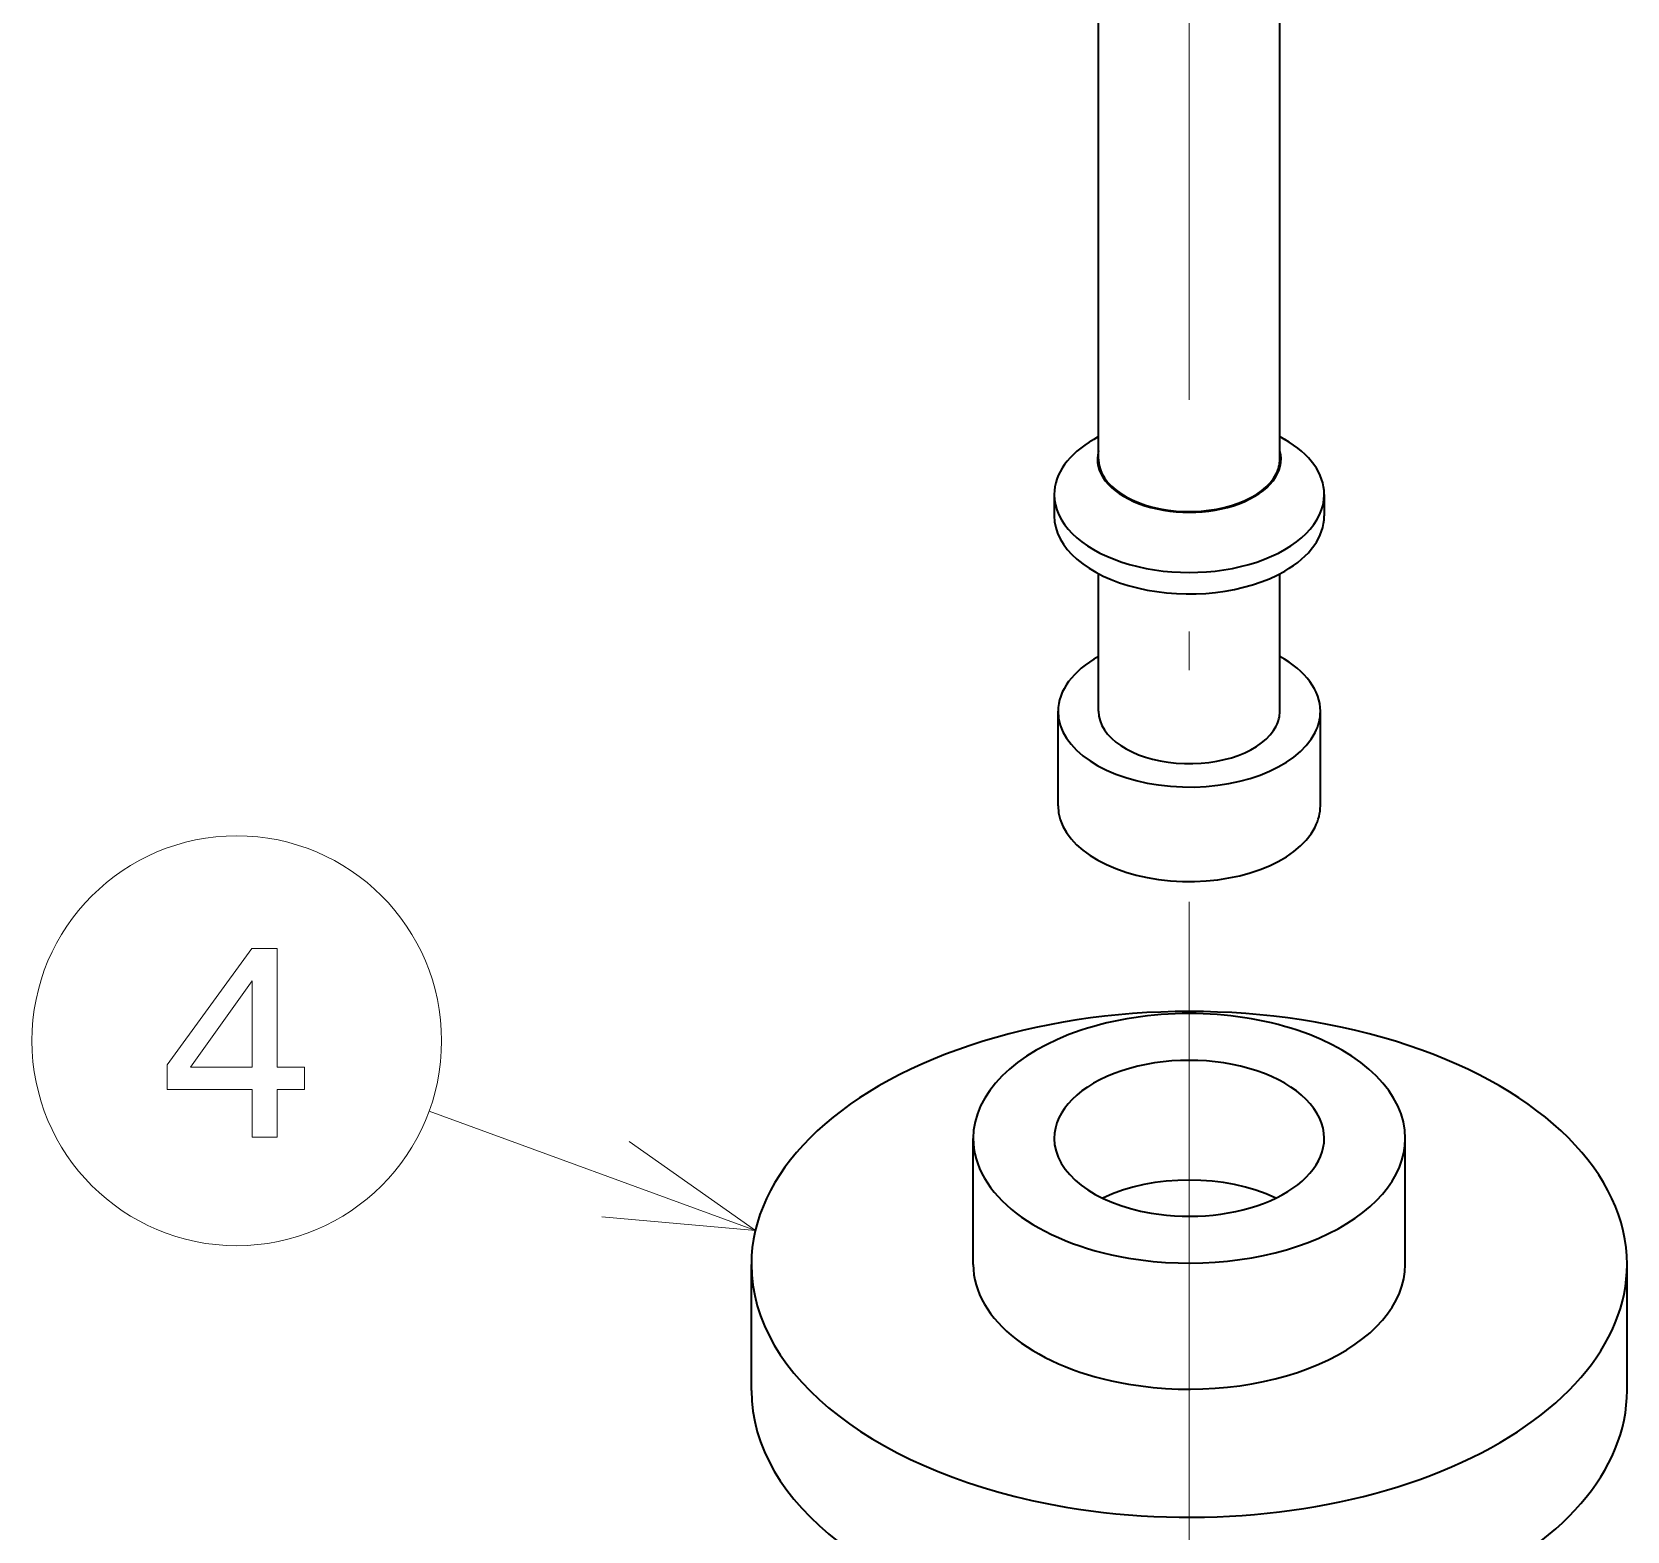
# Model space of a CAD drawing. Extents: x 0 to 420, y 0 to 297.
# Drawn here: x 243.7 to 264.38, y 131.42 to 150.84 of the extents above; entities that cross this region are included whole.
import ezdxf

# ---------------------------------------------------------------- set-up
doc = ezdxf.new("R2010")
doc.units = 0
doc.linetypes.add('DASHDOT', pattern=[18.5, 12, -3, 0.5, -3])

msp = doc.modelspace()

# ---------------------------------------------------------------- linework, layer by layer
at = {"color": 1, "linetype": 'DASHDOT', "lineweight": 13}
msp.add_line((258.704, 269.076), (258.704, 121.995), dxfattribs=at)
at = {"color": 7, "lineweight": 35, "ltscale": 0.240867}
msp.add_line((257.529, 145.308), (257.529, 154.943), dxfattribs=at)
at = {"color": 7, "lineweight": 35, "ltscale": 0.240866}
msp.add_line((259.879, 145.308), (259.879, 154.943), dxfattribs=at)
at = {"color": 7, "lineweight": 35, "ltscale": 0.001803}
for p, q in [((257.529, 145.602), (257.467, 145.565)), ((259.879, 145.602), (259.942, 145.565))]:
    msp.add_line(p, q, dxfattribs=at)
at = {"color": 7, "lineweight": 35, "ltscale": 0.00694}
for p, q in [((256.954, 144.851), (256.954, 144.573)), ((260.454, 144.851), (260.454, 144.573))]:
    msp.add_line(p, q, dxfattribs=at)
at = {"color": 7, "lineweight": 35, "ltscale": 0.04456}
msp.add_line((257.529, 142.042), (257.529, 143.825), dxfattribs=at)
at = {"color": 7, "lineweight": 35, "ltscale": 0.044559}
msp.add_line((259.879, 142.042), (259.879, 143.825), dxfattribs=at)
at = {"color": 7, "lineweight": 35, "ltscale": 0.030619}
for p, q in [((257.004, 140.818), (257.004, 142.042)), ((260.404, 140.818), (260.404, 142.042))]:
    msp.add_line(p, q, dxfattribs=at)
at = {"color": 7, "lineweight": 13, "ltscale": 0.112548}
msp.add_line((253.081, 135.318), (248.852, 136.863), dxfattribs=at)
at = {"color": 7, "lineweight": 35, "ltscale": 0.040825}
for p, q in [((255.904, 134.877), (255.904, 136.51)), ((261.504, 134.877), (261.504, 136.51)), ((253.029, 133.244), (253.029, 134.877)), ((264.379, 133.244), (264.379, 134.877))]:
    msp.add_line(p, q, dxfattribs=at)
at = {"color": 7, "lineweight": 13}
for points in [[(246.557, 136.524), (246.881, 136.524), (246.881, 137.144), (247.238, 137.144), (247.238, 137.432), (246.881, 137.432), (246.881, 138.97), (246.553, 138.97), (245.458, 137.461), (245.458, 137.144), (246.557, 137.144)], [(245.761, 137.432), (246.557, 138.552), (246.557, 137.432)]]:
    msp.add_lwpolyline(points, close=True, dxfattribs=at)
msp.add_lwpolyline([(251.089, 135.495), (253.081, 135.318), (251.444, 136.467)], dxfattribs=at)
msp.add_circle((246.359, 137.774), 2.655, dxfattribs=at)
at = {"color": 7, "lineweight": 35}
for centre, major_axis, start_param, end_param in [((258.704, 144.851), (-1.75, 0), 5.497787, 6.283185), ((258.704, 144.851), (-1.75, 0), 3.141593, 3.926991), ((258.704, 145.308), (-1.19, 0), 6.124241, 9.583722), ((258.704, 145.308), (-1.175, 0), 0.000029, 2.856194), ((258.704, 145.308), (-1.175, 0), 2.856194, 3.141622), ((258.704, 144.851), (-1.75, 0), 0, 3.141593), ((258.704, 144.573), (-1.75, 0), 0, 2.356194), ((258.704, 144.573), (-1.75, 0), 2.356194, 3.141593), ((258.704, 142.042), (1.7, 0), 2.333911, 3.141622), ((258.704, 142.042), (1.7, 0), 0.000029, 0.807681), ((258.704, 142.042), (1.7, 0), 3.141622, 5.997787), ((258.704, 142.042), (1.175, 0), 3.141622, 5.997787), ((258.704, 142.042), (1.175, 0), 5.997787, 6.283214), ((258.704, 142.042), (1.7, 0), 5.997787, 6.283214), ((258.704, 140.818), (1.7, 0), 3.141622, 5.997787), ((258.704, 140.818), (1.7, 0), 5.997787, 6.283214), ((258.704, 134.877), (5.675, 0), 6.283174, 9.424767), ((258.704, 136.51), (2.8, 0), 6.283174, 9.424767), ((258.704, 136.51), (1.75, 0), 0.000029, 3.141622), ((258.704, 136.51), (2.8, 0), 3.141582, 4.426991), ((258.704, 136.51), (1.75, 0), 3.141622, 4.426991), ((258.704, 136.51), (2.8, 0), 4.426991, 6.283174), ((258.704, 136.51), (1.75, 0), 4.426991, 6.283214), ((258.704, 134.959), (1.75, 0), 0.875269, 2.266324), ((258.704, 134.877), (5.675, 0), 3.141582, 4.426991), ((258.704, 134.877), (2.8, 0), 3.141582, 4.426991), ((258.704, 134.877), (5.675, 0), 4.426991, 6.283174), ((258.704, 134.877), (2.8, 0), 4.426991, 6.283174), ((258.704, 133.244), (5.675, 0), 3.141582, 4.426991), ((258.704, 133.244), (5.675, 0), 4.426991, 6.283174)]:
    msp.add_ellipse(centre, major_axis=major_axis, ratio=0.57735, start_param=start_param, end_param=end_param, dxfattribs=at)

doc.saveas('drawing.dxf')
